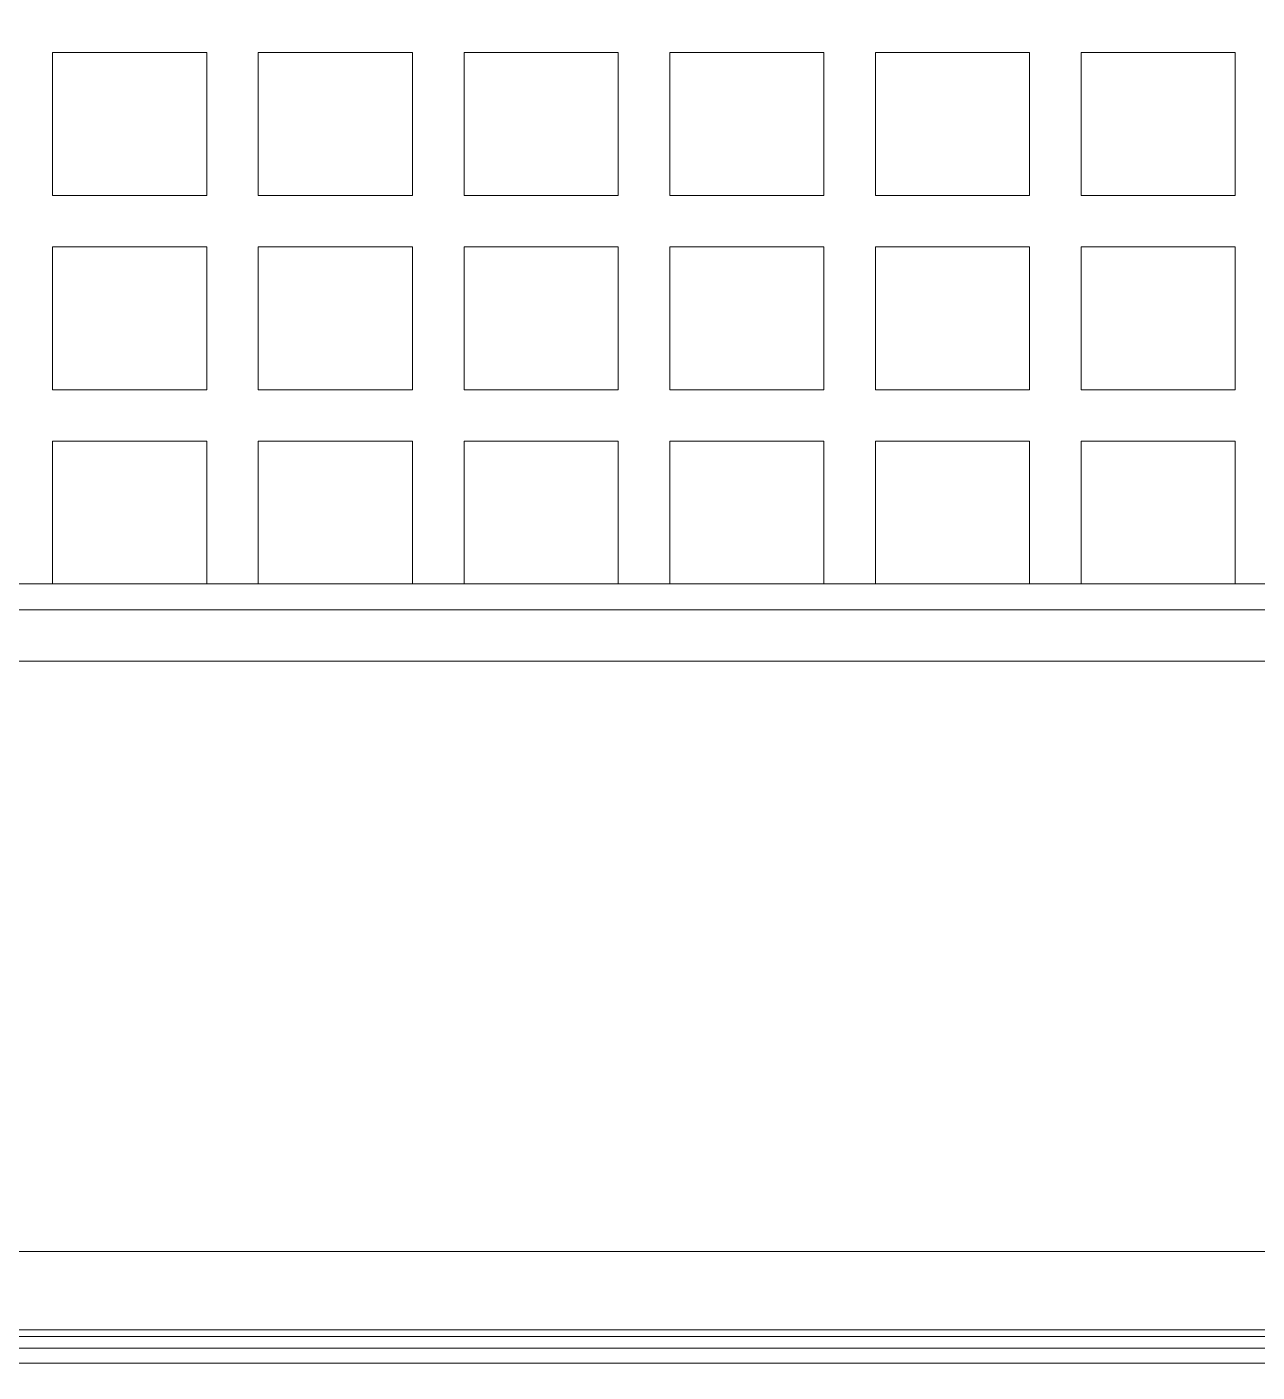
# Model space of a CAD drawing. Header units: millimetres. Extents: x 3554773 to 3850347, y -1853213 to -1653133.
# Drawn here: x 3582679 to 3587516, y -1706796 to -1701506 of the extents above; entities that cross this region are included whole.
import ezdxf

# ---------------------------------------------------------------- set-up
doc = ezdxf.new("R2010")
doc.units = ezdxf.units.MM
doc.header["$MEASUREMENT"] = 0
doc.set_wipeout_variables(frame=1)
doc.linetypes.add('Wipeout_Contour', pattern=[1000, 0, -1000])
doc.layers.add('Structural - Bearing', color=7, linetype='Continuous')
doc.layers.add('Structural - Bearing_Pen_No__3', color=7, linetype='Continuous', lineweight=18, true_color=0xff6600)
doc.layers.add('Structural - Bearing_Pen_No__87', color=7, linetype='Continuous', lineweight=20, true_color=0x6a6a6a)

msp = doc.modelspace()

# ---------------------------------------------------------------- wipeouts: each hides what was drawn before it
at = {"color": 254, "linetype": 'Wipeout_Contour', "lineweight": 0, "ltscale": 16237779.40651914}
msp.add_wipeout([(3567378, -1706760.4), (3567378, -1706796), (3591239.2, -1706796), (3591239.2, -1706760.4)], dxfattribs=at).dxf.layer = 'Structural - Bearing'

# ---------------------------------------------------------------- next in the draw order: wipeouts: each hides what was drawn before it
at = {"color": 254, "linetype": 'Wipeout_Contour', "lineweight": 0, "ltscale": 16237755.21711106}
msp.add_wipeout([(3591239.2, -1706701.8), (3567358.6, -1706701.8), (3567378, -1706760.4), (3591239.2, -1706760.4)], dxfattribs=at).dxf.layer = 'Structural - Bearing'

# ---------------------------------------------------------------- next in the draw order: linework, layer by layer
at = {"layer": 'Structural - Bearing_Pen_No__87', "linetype": 'Continuous'}
msp.add_line((3567378, -1706760.4), (3591239.2, -1706760.4), dxfattribs=at)

# ---------------------------------------------------------------- next in the draw order: wipeouts: each hides what was drawn before it
at = {"color": 254, "linetype": 'Wipeout_Contour', "lineweight": 0, "ltscale": 16237719.67609601}
msp.add_wipeout([(3591239.2, -1706655.7), (3567317.8, -1706655.7), (3567358.6, -1706701.8), (3591239.2, -1706701.8)], dxfattribs=at).dxf.layer = 'Structural - Bearing'

# ---------------------------------------------------------------- next in the draw order: linework, layer by layer
at = {"layer": 'Structural - Bearing_Pen_No__87', "linetype": 'Continuous'}
msp.add_line((3591239.2, -1706701.8), (3567358.6, -1706701.8), dxfattribs=at)

# ---------------------------------------------------------------- next in the draw order: wipeouts: each hides what was drawn before it
at = {"color": 254, "linetype": 'Wipeout_Contour', "lineweight": 0, "ltscale": 16237682.89286843}
msp.add_wipeout([(3591239.2, -1706629.8), (3567262, -1706629.8), (3567317.8, -1706655.7), (3591239.2, -1706655.7)], dxfattribs=at).dxf.layer = 'Structural - Bearing'

# ---------------------------------------------------------------- next in the draw order: wipeouts: each hides what was drawn before it
at = {"color": 254, "linetype": 'Wipeout_Contour', "lineweight": 0, "ltscale": 16237487.79429824}
msp.add_wipeout([(3567011.2, -1706321.2), (3567011.2, -1706629.8), (3591239.2, -1706629.8), (3591239.2, -1706321.2)], dxfattribs=at).dxf.layer = 'Structural - Bearing'

# ---------------------------------------------------------------- next in the draw order: linework, layer by layer
at = {"layer": 'Structural - Bearing_Pen_No__87', "linetype": 'Continuous'}
for p, q in [((3591239.2, -1706629.8), (3567011.2, -1706629.8)), ((3567317.8, -1706655.7), (3591239.2, -1706655.7))]:
    msp.add_line(p, q, dxfattribs=at)

# ---------------------------------------------------------------- next in the draw order: wipeouts: each hides what was drawn before it
at = {"color": 254, "linetype": 'Wipeout_Contour', "lineweight": 0, "ltscale": 32477398.95021086}
msp.add_wipeout([(3574927.1, -1696720.4), (3574927.1, -1706321.2), (3591239.2, -1706321.2), (3591239.2, -1696720.4), (3590160.7, -1696720.4), (3590160.7, -1704000.2), (3576005.6, -1704000.2), (3576005.6, -1696720.4)], dxfattribs=at).dxf.layer = 'Structural - Bearing'

# ---------------------------------------------------------------- next in the draw order: linework, layer by layer
at = {"layer": 'Structural - Bearing_Pen_No__87', "linetype": 'Continuous'}
msp.add_line((3591239.2, -1706321.2), (3567011.2, -1706321.2), dxfattribs=at)

# ---------------------------------------------------------------- next in the draw order: wipeouts: each hides what was drawn before it
at = {"color": 254, "linetype": 'Wipeout_Contour', "lineweight": 0, "ltscale": 16239097.62234327}
msp.add_wipeout([(3582779.8, -1702169), (3583386.5, -1702169), (3583386.5, -1701607.3), (3582779.8, -1701607.3)], dxfattribs=at).dxf.layer = 'Structural - Bearing'
at = {"color": 254, "linetype": 'Wipeout_Contour', "lineweight": 0, "ltscale": 16239821.57080543}
msp.add_wipeout([(3584195.3, -1701607.3), (3583588.7, -1701607.3), (3583588.7, -1702169), (3584195.3, -1702169)], dxfattribs=at).dxf.layer = 'Structural - Bearing'
at = {"color": 254, "linetype": 'Wipeout_Contour', "lineweight": 0, "ltscale": 16240545.52649431}
msp.add_wipeout([(3584397.6, -1701607.3), (3584397.6, -1702169), (3585004.2, -1702169), (3585004.2, -1701607.3)], dxfattribs=at).dxf.layer = 'Structural - Bearing'
at = {"color": 254, "linetype": 'Wipeout_Contour', "lineweight": 0, "ltscale": 16241269.48931859}
msp.add_wipeout([(3585206.4, -1702169), (3585813.1, -1702169), (3585813.1, -1701607.3), (3585206.4, -1701607.3)], dxfattribs=at).dxf.layer = 'Structural - Bearing'
at = {"color": 254, "linetype": 'Wipeout_Contour', "lineweight": 0, "ltscale": 16241993.45927734}
msp.add_wipeout([(3586015.3, -1701607.3), (3586015.3, -1702169), (3586621.9, -1702169), (3586621.9, -1701607.3)], dxfattribs=at).dxf.layer = 'Structural - Bearing'
at = {"color": 254, "linetype": 'Wipeout_Contour', "lineweight": 0, "ltscale": 16242717.43627923}
msp.add_wipeout([(3586824.1, -1701607.3), (3586824.1, -1702169), (3587430.8, -1702169), (3587430.8, -1701607.3)], dxfattribs=at).dxf.layer = 'Structural - Bearing'
at = {"color": 254, "linetype": 'Wipeout_Contour', "lineweight": 0, "ltscale": 16239419.16932318}
msp.add_wipeout([(3583386.5, -1702371.2), (3582779.8, -1702371.2), (3582779.8, -1702932.9), (3583386.5, -1702932.9)], dxfattribs=at).dxf.layer = 'Structural - Bearing'
at = {"color": 254, "linetype": 'Wipeout_Contour', "lineweight": 0, "ltscale": 16240143.10345151}
msp.add_wipeout([(3583588.7, -1702932.9), (3584195.3, -1702932.9), (3584195.3, -1702371.2), (3583588.7, -1702371.2)], dxfattribs=at).dxf.layer = 'Structural - Bearing'
at = {"color": 254, "linetype": 'Wipeout_Contour', "lineweight": 0, "ltscale": 16240867.04480769}
msp.add_wipeout([(3585004.2, -1702371.2), (3584397.6, -1702371.2), (3584397.6, -1702932.9), (3585004.2, -1702932.9)], dxfattribs=at).dxf.layer = 'Structural - Bearing'
at = {"color": 254, "linetype": 'Wipeout_Contour', "lineweight": 0, "ltscale": 16241590.99330042}
msp.add_wipeout([(3585813.1, -1702371.2), (3585206.4, -1702371.2), (3585206.4, -1702932.9), (3585813.1, -1702932.9)], dxfattribs=at).dxf.layer = 'Structural - Bearing'
at = {"color": 254, "linetype": 'Wipeout_Contour', "lineweight": 0, "ltscale": 16242314.94892874}
msp.add_wipeout([(3586015.3, -1702371.2), (3586015.3, -1702932.9), (3586621.9, -1702932.9), (3586621.9, -1702371.2)], dxfattribs=at).dxf.layer = 'Structural - Bearing'
at = {"color": 254, "linetype": 'Wipeout_Contour', "lineweight": 0, "ltscale": 16243038.91160135}
msp.add_wipeout([(3586824.1, -1702371.2), (3586824.1, -1702932.9), (3587430.8, -1702932.9), (3587430.8, -1702371.2)], dxfattribs=at).dxf.layer = 'Structural - Bearing'
at = {"color": 254, "linetype": 'Wipeout_Contour', "lineweight": 0, "ltscale": 24359894.85454555}
msp.add_wipeout([(3576005.6, -1704000.2), (3590160.7, -1704000.2), (3590160.7, -1703798), (3589958.5, -1703798), (3576207.8, -1703798), (3576005.6, -1703798)], dxfattribs=at).dxf.layer = 'Structural - Bearing'

# ---------------------------------------------------------------- next in the draw order: linework, layer by layer
at = {"layer": 'Structural - Bearing_Pen_No__3', "linetype": 'Continuous'}
for p, q in [((3582779.8, -1701607.3), (3582779.8, -1702169)), ((3583386.5, -1701607.3), (3582779.8, -1701607.3)), ((3583386.5, -1702169), (3583386.5, -1701607.3)), ((3583588.7, -1701607.3), (3583588.7, -1702169)), ((3584195.3, -1701607.3), (3583588.7, -1701607.3)), ((3584195.3, -1702169), (3584195.3, -1701607.3)), ((3584397.6, -1701607.3), (3584397.6, -1702169)), ((3585004.2, -1701607.3), (3584397.6, -1701607.3)), ((3585004.2, -1702169), (3585004.2, -1701607.3)), ((3585206.4, -1701607.3), (3585206.4, -1702169)), ((3585813.1, -1701607.3), (3585206.4, -1701607.3)), ((3585813.1, -1702169), (3585813.1, -1701607.3)), ((3586015.3, -1701607.3), (3586015.3, -1702169)), ((3586621.9, -1701607.3), (3586015.3, -1701607.3)), ((3586621.9, -1702169), (3586621.9, -1701607.3)), ((3586824.1, -1701607.3), (3586824.1, -1702169)), ((3587430.8, -1701607.3), (3586824.1, -1701607.3)), ((3587430.8, -1702169), (3587430.8, -1701607.3)), ((3583386.5, -1702169), (3582779.8, -1702169)), ((3584195.3, -1702169), (3583588.7, -1702169)), ((3585004.2, -1702169), (3584397.6, -1702169)), ((3585813.1, -1702169), (3585206.4, -1702169)), ((3586621.9, -1702169), (3586015.3, -1702169)), ((3587430.8, -1702169), (3586824.1, -1702169)), ((3582779.8, -1702371.2), (3582779.8, -1702932.9)), ((3583386.5, -1702371.2), (3582779.8, -1702371.2)), ((3583386.5, -1702932.9), (3583386.5, -1702371.2)), ((3583588.7, -1702371.2), (3583588.7, -1702932.9)), ((3584195.3, -1702371.2), (3583588.7, -1702371.2)), ((3584195.3, -1702932.9), (3584195.3, -1702371.2)), ((3584397.6, -1702371.2), (3584397.6, -1702932.9)), ((3585004.2, -1702371.2), (3584397.6, -1702371.2)), ((3585004.2, -1702932.9), (3585004.2, -1702371.2)), ((3585206.4, -1702371.2), (3585206.4, -1702932.9)), ((3585813.1, -1702371.2), (3585206.4, -1702371.2)), ((3585813.1, -1702932.9), (3585813.1, -1702371.2)), ((3586015.3, -1702371.2), (3586015.3, -1702932.9)), ((3586621.9, -1702371.2), (3586015.3, -1702371.2)), ((3586621.9, -1702932.9), (3586621.9, -1702371.2)), ((3586824.1, -1702371.2), (3586824.1, -1702932.9)), ((3587430.8, -1702371.2), (3586824.1, -1702371.2)), ((3587430.8, -1702932.9), (3587430.8, -1702371.2)), ((3583386.5, -1702932.9), (3582779.8, -1702932.9)), ((3584195.3, -1702932.9), (3583588.7, -1702932.9)), ((3585004.2, -1702932.9), (3584397.6, -1702932.9)), ((3585813.1, -1702932.9), (3585206.4, -1702932.9)), ((3586621.9, -1702932.9), (3586015.3, -1702932.9)), ((3587430.8, -1702932.9), (3586824.1, -1702932.9)), ((3590160.7, -1704000.2), (3576005.6, -1704000.2))]:
    msp.add_line(p, q, dxfattribs=at)

# ---------------------------------------------------------------- next in the draw order: wipeouts: each hides what was drawn before it
at = {"color": 254, "linetype": 'Wipeout_Contour', "lineweight": 0, "ltscale": 24359809.70443805}
msp.add_wipeout([(3576207.8, -1703696.9), (3576207.8, -1703798), (3589958.5, -1703798), (3589958.5, -1703696.9), (3589857.4, -1703696.9), (3576308.9, -1703696.9)], dxfattribs=at).dxf.layer = 'Structural - Bearing'

# ---------------------------------------------------------------- next in the draw order: linework, layer by layer
at = {"layer": 'Structural - Bearing_Pen_No__3', "linetype": 'Continuous'}
msp.add_line((3576207.8, -1703798), (3589958.5, -1703798), dxfattribs=at)

# ---------------------------------------------------------------- next in the draw order: wipeouts: each hides what was drawn before it
at = {"color": 254, "linetype": 'Wipeout_Contour', "lineweight": 0, "ltscale": 16239740.74510984}
msp.add_wipeout([(3582779.8, -1703135.1), (3582779.8, -1703696.9), (3583386.5, -1703696.9), (3583386.5, -1703135.1)], dxfattribs=at).dxf.layer = 'Structural - Bearing'
at = {"color": 254, "linetype": 'Wipeout_Contour', "lineweight": 0, "ltscale": 16240464.66492502}
msp.add_wipeout([(3583588.7, -1703696.9), (3584195.3, -1703696.9), (3584195.3, -1703135.1), (3583588.7, -1703135.1)], dxfattribs=at).dxf.layer = 'Structural - Bearing'
at = {"color": 254, "linetype": 'Wipeout_Contour', "lineweight": 0, "ltscale": 16241188.59194779}
msp.add_wipeout([(3585004.2, -1703135.1), (3584397.6, -1703135.1), (3584397.6, -1703696.9), (3585004.2, -1703696.9)], dxfattribs=at).dxf.layer = 'Structural - Bearing'
at = {"color": 254, "linetype": 'Wipeout_Contour', "lineweight": 0, "ltscale": 16241912.52610824}
msp.add_wipeout([(3585206.4, -1703696.9), (3585813.1, -1703696.9), (3585813.1, -1703135.1), (3585206.4, -1703135.1)], dxfattribs=at).dxf.layer = 'Structural - Bearing'
at = {"color": 254, "linetype": 'Wipeout_Contour', "lineweight": 0, "ltscale": 16242636.46738403}
msp.add_wipeout([(3586015.3, -1703135.1), (3586015.3, -1703696.9), (3586621.9, -1703696.9), (3586621.9, -1703135.1)], dxfattribs=at).dxf.layer = 'Structural - Bearing'
at = {"color": 254, "linetype": 'Wipeout_Contour', "lineweight": 0, "ltscale": 16243360.41572664}
msp.add_wipeout([(3586824.1, -1703135.1), (3586824.1, -1703696.9), (3587430.8, -1703696.9), (3587430.8, -1703135.1)], dxfattribs=at).dxf.layer = 'Structural - Bearing'

# ---------------------------------------------------------------- next in the draw order: linework, layer by layer
at = {"layer": 'Structural - Bearing_Pen_No__3', "linetype": 'Continuous'}
for p, q in [((3583386.5, -1703135.1), (3582779.8, -1703135.1)), ((3582779.8, -1703135.1), (3582779.8, -1703696.9)), ((3583386.5, -1703696.9), (3583386.5, -1703135.1)), ((3584195.3, -1703135.1), (3583588.7, -1703135.1)), ((3583588.7, -1703135.1), (3583588.7, -1703696.9)), ((3584195.3, -1703696.9), (3584195.3, -1703135.1)), ((3585004.2, -1703135.1), (3584397.6, -1703135.1)), ((3584397.6, -1703135.1), (3584397.6, -1703696.9)), ((3585004.2, -1703696.9), (3585004.2, -1703135.1)), ((3585813.1, -1703135.1), (3585206.4, -1703135.1)), ((3585206.4, -1703135.1), (3585206.4, -1703696.9)), ((3585813.1, -1703696.9), (3585813.1, -1703135.1)), ((3586621.9, -1703135.1), (3586015.3, -1703135.1)), ((3586015.3, -1703135.1), (3586015.3, -1703696.9)), ((3586621.9, -1703696.9), (3586621.9, -1703135.1)), ((3587430.8, -1703135.1), (3586824.1, -1703135.1)), ((3586824.1, -1703135.1), (3586824.1, -1703696.9)), ((3587430.8, -1703696.9), (3587430.8, -1703135.1)), ((3582779.8, -1703696.9), (3582577.6, -1703696.9)), ((3587430.8, -1703696.9), (3582779.8, -1703696.9)), ((3583588.7, -1703696.9), (3583386.5, -1703696.9)), ((3584397.6, -1703696.9), (3584195.3, -1703696.9)), ((3585206.4, -1703696.9), (3585004.2, -1703696.9)), ((3586015.3, -1703696.9), (3585813.1, -1703696.9)), ((3586824.1, -1703696.9), (3586621.9, -1703696.9)), ((3587633, -1703696.9), (3587430.8, -1703696.9))]:
    msp.add_line(p, q, dxfattribs=at)

doc.saveas('drawing.dxf')
